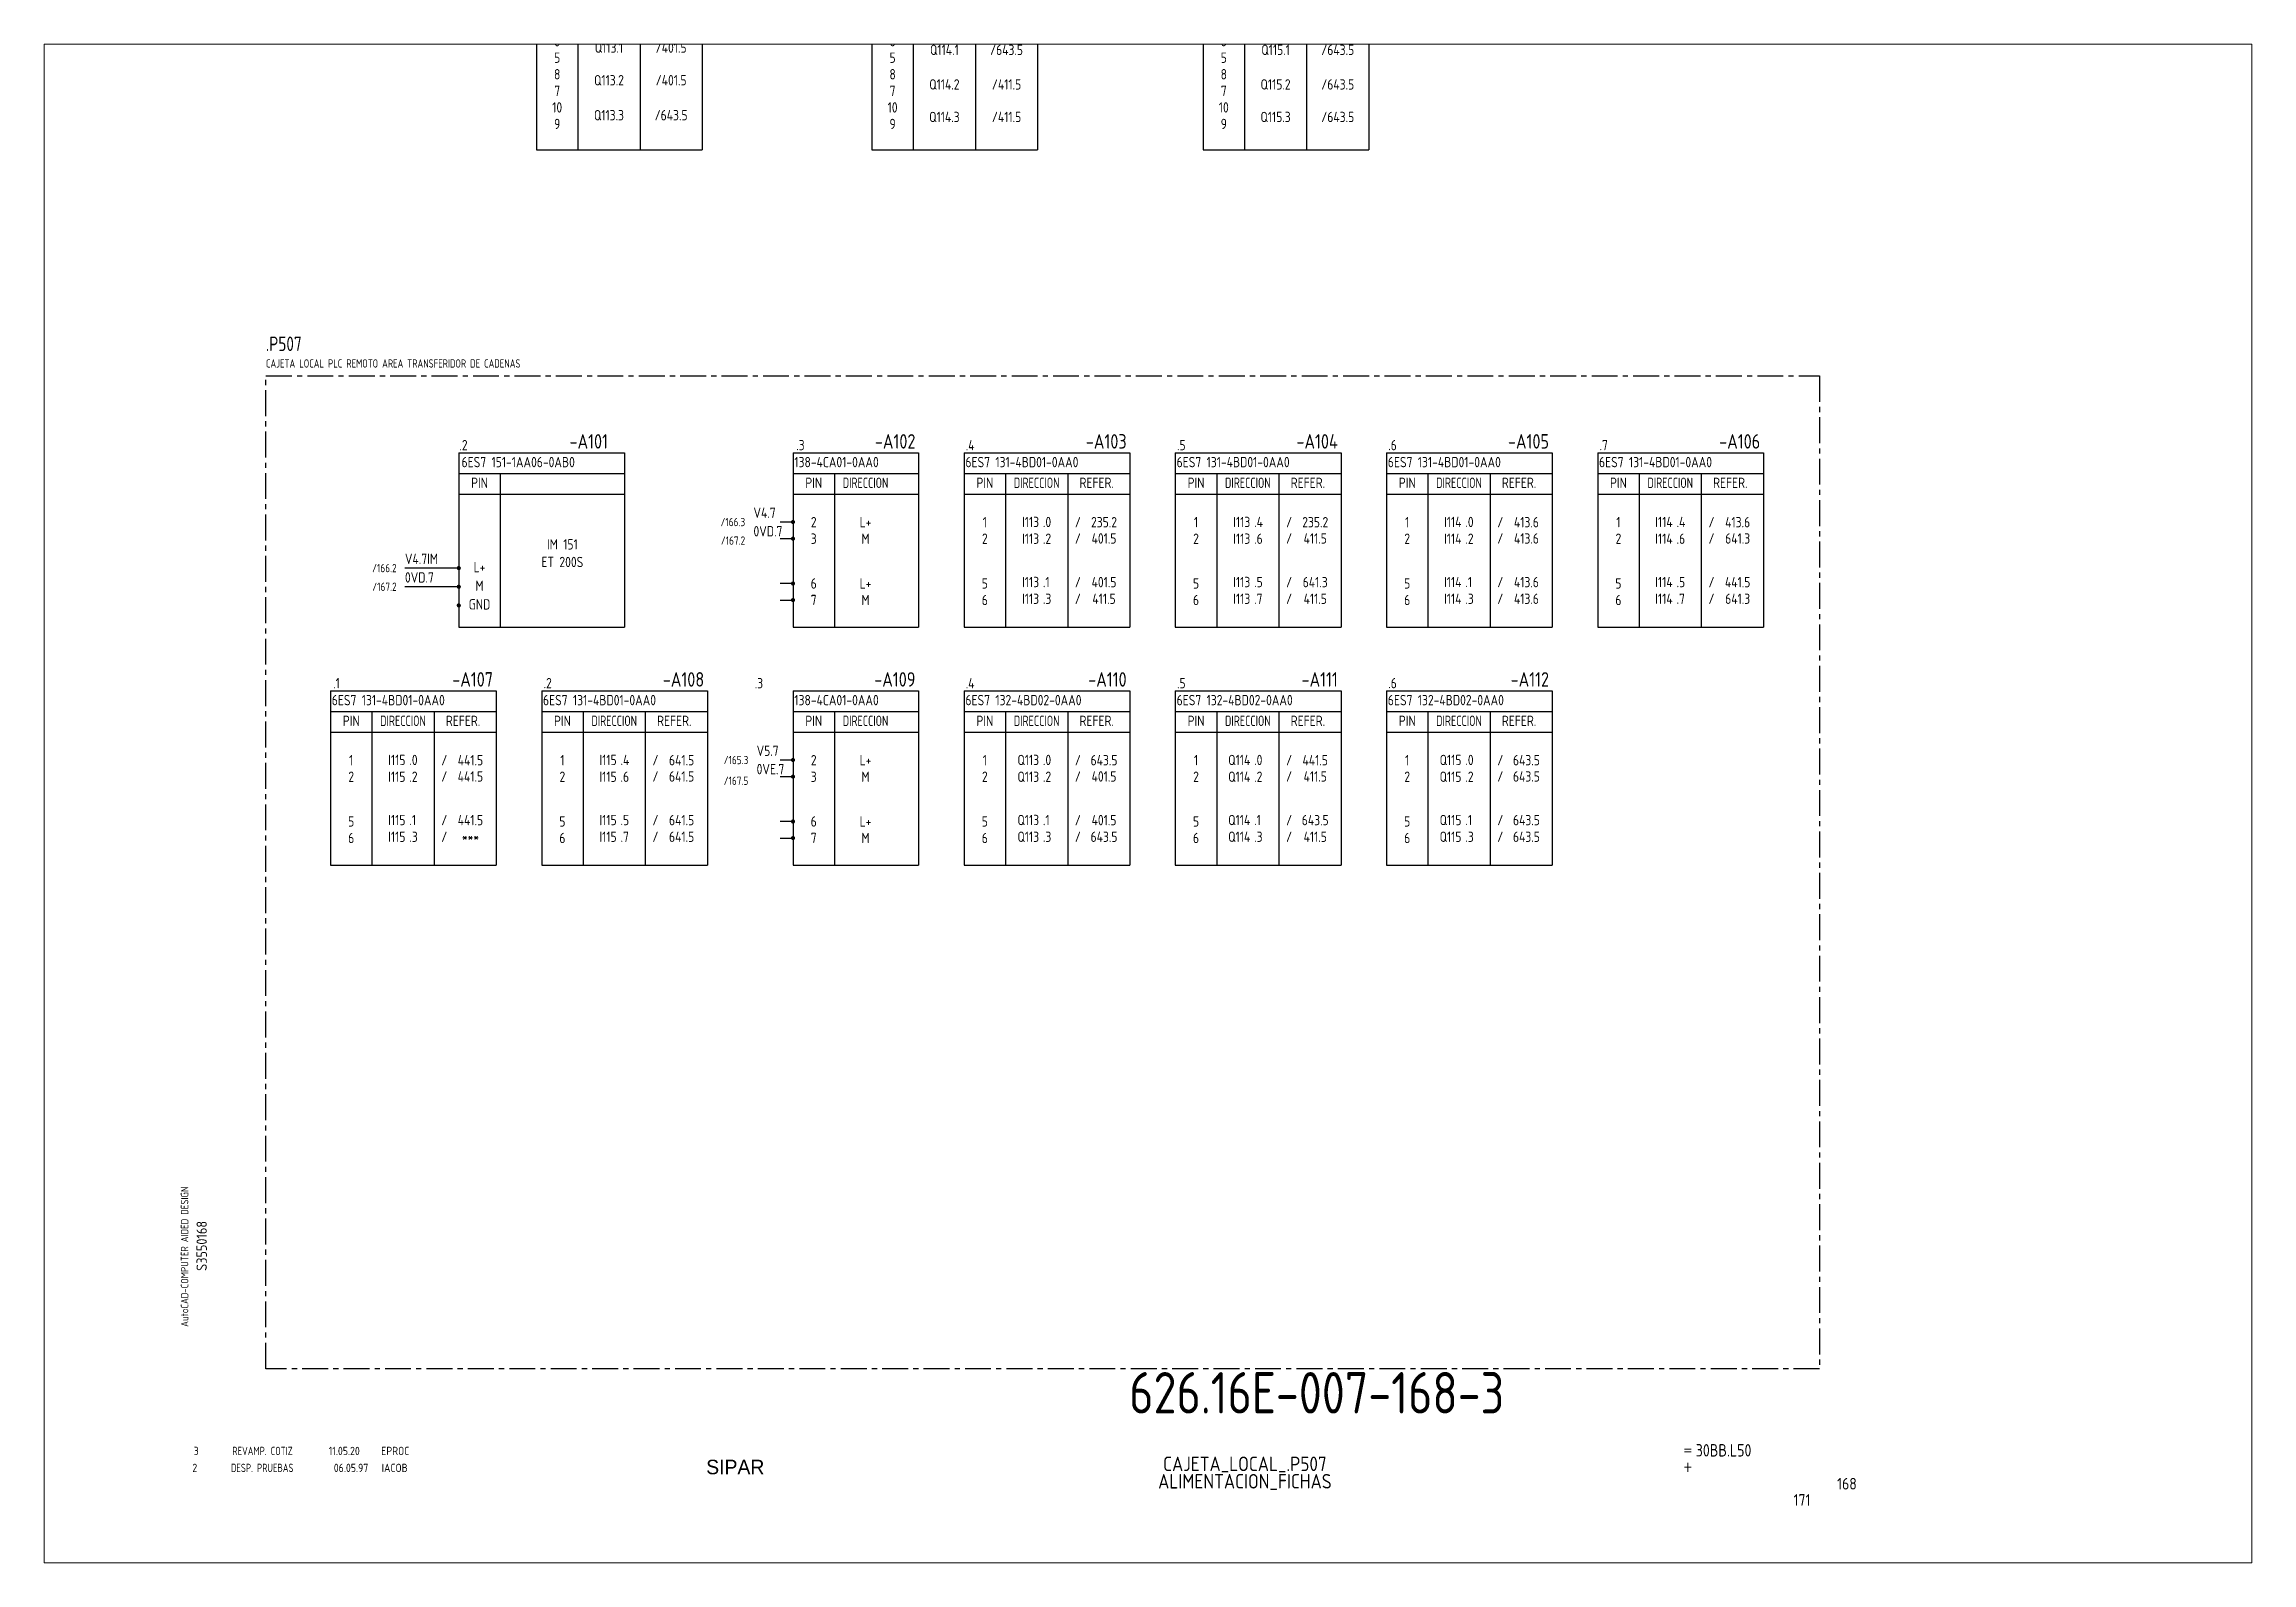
# Paper-space layout 'Presentación1' of a CAD drawing. Extents: x -23 to 510, y -8 to 359.
# The model-space entities are those that its viewports show. They can reach past a viewport. Long polylines and large blocks are cut down to what shows.
import ezdxf
from ezdxf.enums import TextEntityAlignment as Align

# ---------------------------------------------------------------- set-up
doc = ezdxf.new("R2010")
doc.units = 0
doc.header["$LTSCALE"] = 5
doc.header["$MEASUREMENT"] = 0
doc.linetypes.add('CENTER', pattern=[2, 1.25, -0.25, 0.25, -0.25])
doc.layers.get('0').update_dxf_attribs({"linetype": 'CONTINUOUS'})
doc.layers.add('CART', color=7, linetype='CONTINUOUS')
doc.styles.add('DIN', font='DIN.shx', dxfattribs={"width": 0.85})
doc.styles.add('ISO', font='DIN', dxfattribs={"width": 0.8})
doc.styles.add('N', font='ROMANS', dxfattribs={"width": 0.85, "height": 3})
doc.styles.add('X', font='UNIV.SHX', dxfattribs={"height": 3.5})

# ---------------------------------------------------------------- blocks, each defined once
blk = doc.blocks.new('BOX')
at = {"color": 3, "style": 'ISO', "width": 0.8}
blk.add_attdef('BOX', (0, 6), '', height=3.5, dxfattribs=at)
at = {"color": 7, "style": 'ISO', "width": 0.8}
blk.add_attdef('DESC', (0, 2), '', height=2, dxfattribs=at)
blk = doc.blocks.new('REV2')
at = {"color": 3, "style": 'DIN'}
for s, width, p in [('2', 0.9, (12.45, 13.79)), ('DESP. PRUEBAS', 0.8, (21.76, 13.79)), ('06.05.97', 0.9, (46.59, 13.79)), ('IACOB', 0.9, (58.16, 13.79))]:
    blk.add_text(s, height=2, dxfattribs=dict(at, width=width)).set_placement(p)

msp = doc.modelspace()

# ---------------------------------------------------------------- linework, layer by layer
at = {"color": 3}
for p, q in [((809.21, 396.02), (809.21, 333.02)), ((849.21, 396.02), (849.21, 333.02)), ((890.17, 396.02), (890.17, 333.02)), ((930.17, 396.02), (930.17, 333.02)), ((970.11, 396.02), (970.11, 333.02)), ((1010.11, 396.02), (1010.11, 333.02)), ((819.21, 386.02), (819.21, 333.02)), ((834.21, 386.02), (834.21, 333.02)), ((900.17, 386.02), (900.17, 333.02)), ((915.17, 386.02), (915.17, 333.02)), ((980.11, 386.02), (980.11, 333.02)), ((995.11, 386.02), (995.11, 333.02)), ((809.21, 333.02), (849.21, 333.02)), ((890.17, 333.02), (930.17, 333.02)), ((970.11, 333.02), (1010.11, 333.02)), ((790.46, 259.88), (790.46, 217.75)), ((790.46, 259.88), (830.46, 259.88)), ((830.46, 259.88), (830.46, 217.75)), ((871.13, 259.88), (871.13, 217.75)), ((871.13, 259.88), (901.45, 259.88)), ((901.45, 259.88), (901.45, 217.75)), ((912.43, 259.88), (912.43, 217.75)), ((912.43, 259.88), (952.43, 259.88)), ((952.43, 259.88), (952.43, 217.75)), ((963.41, 259.88), (963.41, 217.75)), ((963.41, 259.88), (1003.41, 259.88)), ((1003.41, 259.88), (1003.41, 217.75)), ((1014.38, 259.88), (1014.38, 217.75)), ((1014.38, 259.88), (1054.38, 259.88)), ((1054.38, 259.88), (1054.38, 217.75)), ((1065.36, 259.88), (1065.36, 217.75)), ((1065.36, 259.88), (1105.36, 259.88)), ((1105.36, 259.88), (1105.36, 217.75)), ((790.46, 254.88), (830.46, 254.88)), ((800.46, 254.88), (800.46, 217.75)), ((871.13, 254.88), (901.45, 254.88)), ((881.13, 254.88), (881.13, 217.75)), ((912.43, 254.88), (952.43, 254.88)), ((922.43, 254.88), (922.43, 217.75)), ((937.43, 254.88), (937.43, 217.75)), ((963.41, 254.88), (1003.41, 254.88)), ((973.41, 254.88), (973.41, 217.75)), ((988.41, 254.88), (988.41, 217.75)), ((1014.38, 254.88), (1054.38, 254.88)), ((1024.38, 254.88), (1024.38, 217.75)), ((1039.38, 254.88), (1039.38, 217.75)), ((1065.36, 254.88), (1105.36, 254.88)), ((1075.36, 254.88), (1075.36, 217.75)), ((1090.36, 254.88), (1090.36, 217.75)), ((790.46, 249.88), (830.46, 249.88)), ((871.13, 249.88), (901.45, 249.88)), ((912.43, 249.88), (952.43, 249.88)), ((963.41, 249.88), (1003.41, 249.88)), ((1014.38, 249.88), (1054.38, 249.88)), ((1065.36, 249.88), (1105.36, 249.88)), ((790.46, 217.75), (830.46, 217.75)), ((871.13, 217.75), (901.45, 217.75)), ((912.43, 217.75), (952.43, 217.75)), ((963.41, 217.75), (1003.41, 217.75)), ((1014.38, 217.75), (1054.38, 217.75)), ((1065.36, 217.75), (1105.36, 217.75)), ((759.49, 202.41), (759.49, 160.28)), ((759.49, 202.41), (799.49, 202.41)), ((759.49, 197.41), (799.49, 197.41)), ((769.49, 197.41), (769.49, 160.28)), ((784.49, 197.41), (784.49, 160.28)), ((799.49, 202.41), (799.49, 160.28)), ((810.47, 202.41), (810.47, 160.28)), ((810.47, 202.41), (850.47, 202.41)), ((810.47, 197.41), (850.47, 197.41)), ((820.47, 197.41), (820.47, 160.28)), ((835.47, 197.41), (835.47, 160.28)), ((850.47, 202.41), (850.47, 160.28)), ((871.13, 202.41), (871.13, 160.28)), ((871.13, 202.41), (901.45, 202.41)), ((871.13, 197.41), (901.45, 197.41)), ((881.13, 197.41), (881.13, 160.28)), ((901.45, 202.41), (901.45, 160.28)), ((912.43, 202.41), (952.43, 202.41)), ((912.43, 202.41), (912.43, 160.28)), ((912.43, 197.41), (952.43, 197.41)), ((922.43, 197.41), (922.43, 160.28)), ((937.43, 197.41), (937.43, 160.28)), ((952.43, 202.41), (952.43, 160.28)), ((963.41, 202.41), (1003.41, 202.41)), ((963.41, 202.41), (963.41, 160.28)), ((963.41, 197.41), (1003.41, 197.41)), ((973.41, 197.41), (973.41, 160.28)), ((988.41, 197.41), (988.41, 160.28)), ((1003.41, 202.41), (1003.41, 160.28)), ((1014.38, 202.41), (1054.38, 202.41)), ((1014.38, 202.41), (1014.38, 160.28)), ((1014.38, 197.41), (1054.38, 197.41)), ((1024.38, 197.41), (1024.38, 160.28)), ((1039.38, 197.41), (1039.38, 160.28)), ((1054.38, 202.41), (1054.38, 160.28)), ((759.49, 192.41), (799.49, 192.41)), ((810.47, 192.41), (850.47, 192.41)), ((871.13, 192.41), (901.45, 192.41)), ((912.43, 192.41), (952.43, 192.41)), ((963.41, 192.41), (1003.41, 192.41)), ((1014.38, 192.41), (1054.38, 192.41)), ((759.49, 160.28), (799.49, 160.28)), ((810.47, 160.28), (850.47, 160.28)), ((871.13, 160.28), (901.45, 160.28)), ((912.43, 160.28), (952.43, 160.28)), ((963.41, 160.28), (1003.41, 160.28)), ((1014.38, 160.28), (1054.38, 160.28))]:
    msp.add_line(p, q, dxfattribs=at)
for p, q in [((871.13, 243.15), (868.01, 243.15)), ((868.01, 239.15), (871.13, 239.15)), ((790.46, 232.03), (777.46, 232.03)), ((790.46, 227.53), (777.46, 227.53)), ((871.13, 228.31), (868.01, 228.31)), ((868.01, 224.31), (871.13, 224.31)), ((871.13, 185.69), (868.01, 185.69)), ((868.01, 181.69), (871.13, 181.69)), ((871.13, 170.85), (868.01, 170.85)), ((868.01, 166.85), (871.13, 166.85))]:
    msp.add_line(p, q)
at = {"color": 3, "linetype": 'CENTER'}
msp.add_lwpolyline([(743.91, 38.73), (743.91, 278.44), (1118.91, 278.44), (1118.91, 38.73)], close=True, dxfattribs=at)
at = {"linetype": 'Continuous', "const_width": 0.5}
for points in [[(870.88, 243.15, 1), (871.38, 243.15, 1)], [(870.88, 239.15, 1), (871.38, 239.15, 1)], [(790.21, 232.03, 1), (790.71, 232.03, 1)], [(790.21, 227.53, 1), (790.71, 227.53, 1)], [(870.88, 228.31, 1), (871.38, 228.31, 1)], [(870.88, 224.31, 1), (871.38, 224.31, 1)], [(790.21, 223.03, 1), (790.71, 223.03, 1)], [(870.88, 185.69, 1), (871.38, 185.69, 1)], [(870.88, 181.69, 1), (871.38, 181.69, 1)], [(870.88, 170.85, 1), (871.38, 170.85, 1)], [(870.88, 166.85, 1), (871.38, 166.85, 1)]]:
    msp.add_lwpolyline(points, format="xyb", close=True, dxfattribs=at)

# ---------------------------------------------------------------- block references
msp.add_blockref('BOX', (743.91, 278.44)).add_auto_attribs({'BOX': '.P507', 'DESC': 'CAJETA LOCAL PLC REMOTO AREA TRANSFERIDOR DE CADENAS'})
at = {"linetype": 'Continuous'}
msp.add_blockref('REV2', (713.7, 0), dxfattribs=at)

# ---------------------------------------------------------------- texts
at = {"style": 'DIN', "width": 0.85}
for s, p in [('6', (814.21, 358.02)), ('Q113.1', (826.71, 356.45)), ('/401.5', (841.71, 356.45)), ('6', (895.17, 358.02)), ('Q114.1', (907.67, 355.91)), ('/643.5', (922.67, 355.91)), ('6', (975.11, 358.02)), ('Q115.1', (987.61, 355.91)), ('/643.5', (1002.61, 355.91)), ('5', (814.21, 354.02)), ('8', (814.21, 350.02)), ('5', (895.17, 354.02)), ('8', (895.17, 350.02)), ('5', (975.11, 354.02)), ('8', (975.11, 350.02)), ('7', (814.21, 346.02)), ('Q113.2', (826.71, 348.58)), ('/401.5', (841.71, 348.58)), ('7', (895.17, 346.02)), ('Q114.2', (907.67, 347.57)), ('/411.5', (922.67, 347.57)), ('7', (975.11, 346.02)), ('Q115.2', (987.61, 347.57)), ('/643.5', (1002.61, 347.57)), ('10', (814.21, 342.02)), ('Q113.3', (826.71, 340.14)), ('/643.5', (841.71, 340.14)), ('10', (895.17, 342.02)), ('Q114.3', (907.67, 339.71)), ('/411.5', (922.67, 339.71)), ('10', (975.11, 342.02)), ('Q115.3', (987.61, 339.71)), ('/643.5', (1002.61, 339.71)), ('9', (814.21, 338.02)), ('9', (895.17, 338.02)), ('9', (975.11, 338.02)), ('.2', (791.6, 260.48)), ('.3', (872.92, 260.48)), ('.4', (913.88, 260.48)), ('.5', (964.86, 260.48)), ('.6', (1015.84, 260.48)), ('.7', (1066.81, 260.48)), ('PIN', (795.46, 251.38)), ('PIN', (876.13, 251.38)), ('PIN', (917.43, 251.38)), ('REFER.', (944.43, 251.38)), ('PIN', (968.41, 251.38)), ('REFER.', (995.41, 251.38)), ('PIN', (1019.38, 251.38)), ('REFER.', (1046.38, 251.38)), ('PIN', (1070.36, 251.38)), ('REFER.', (1097.36, 251.38)), ('3', (876.13, 237.88)), ('2', (876.13, 241.88)), ('L+', (888.63, 241.88)), ('M', (888.63, 237.88)), ('2', (917.43, 237.88)), ('1', (917.43, 241.88)), ('/', (939.89, 241.87)), ('/', (939.89, 237.94)), ('235.2', (946.2, 241.87)), ('401.5', (946.2, 237.94)), ('2', (968.41, 237.88)), ('1', (968.41, 241.88)), ('/', (990.87, 241.87)), ('/', (990.87, 237.94)), ('235.2', (997.18, 241.87)), ('411.5', (997.18, 237.94)), ('2', (1019.38, 237.88)), ('1', (1019.38, 241.88)), ('/', (1041.85, 241.87)), ('/', (1041.85, 237.94)), ('413.6', (1048.16, 241.87)), ('413.6', (1048.16, 237.94)), ('2', (1070.36, 237.88)), ('1', (1070.36, 241.88)), ('/', (1092.83, 241.87)), ('/', (1092.83, 237.94)), ('413.6', (1099.14, 241.87)), ('641.3', (1099.14, 237.94)), ('ET 200S', (815.46, 232.26)), ('IM 151', (815.46, 236.52)), ('L+', (795.46, 231.03)), ('6', (876.13, 227.08)), ('L+', (888.63, 227.08)), ('5', (917.43, 227.08)), ('/', (939.89, 227.4)), ('401.5', (946.2, 227.4)), ('5', (968.41, 227.08)), ('/', (990.87, 227.4)), ('641.3', (997.18, 227.4)), ('5', (1019.38, 227.08)), ('/', (1041.85, 227.4)), ('413.6', (1048.16, 227.4)), ('5', (1070.36, 227.08)), ('/', (1092.83, 227.4)), ('441.5', (1099.14, 227.4)), ('GND', (795.46, 222.03)), ('M', (795.46, 226.53)), ('7', (876.13, 223.08)), ('M', (888.63, 223.08)), ('6', (917.43, 223.08)), ('/', (939.89, 223.38)), ('411.5', (946.2, 223.38)), ('6', (968.41, 223.08)), ('/', (990.87, 223.38)), ('411.5', (997.18, 223.38)), ('6', (1019.38, 223.08)), ('/', (1041.85, 223.38)), ('413.6', (1048.16, 223.38)), ('6', (1070.36, 223.08)), ('/', (1092.83, 223.38)), ('641.3', (1099.14, 223.38)), ('.1', (760.94, 203.01)), ('.2', (811.92, 203.01)), ('.3', (862.9, 203.01)), ('.4', (913.88, 203.01)), ('.5', (964.86, 203.01)), ('.6', (1015.84, 203.01)), ('PIN', (764.49, 193.91)), ('REFER.', (791.49, 193.91)), ('PIN', (815.47, 193.91)), ('REFER.', (842.47, 193.91)), ('PIN', (876.13, 193.91)), ('PIN', (917.43, 193.91)), ('REFER.', (944.43, 193.91)), ('PIN', (968.41, 193.91)), ('REFER.', (995.41, 193.91)), ('PIN', (1019.38, 193.91)), ('REFER.', (1046.38, 193.91)), ('1', (764.49, 184.41)), ('/', (786.96, 184.41)), ('441.5', (793.27, 184.41)), ('1', (815.47, 184.41)), ('/', (837.93, 184.41)), ('641.5', (844.24, 184.41)), ('2', (876.13, 184.41)), ('L+', (888.63, 184.41)), ('1', (917.43, 184.41)), ('/', (939.89, 184.41)), ('643.5', (946.2, 184.41)), ('1', (968.41, 184.41)), ('/', (990.87, 184.41)), ('441.5', (997.18, 184.41)), ('1', (1019.38, 184.41)), ('/', (1041.85, 184.41)), ('643.5', (1048.16, 184.41)), ('2', (764.49, 180.41)), ('/', (786.96, 180.48)), ('441.5', (793.27, 180.48)), ('2', (815.47, 180.41)), ('/', (837.93, 180.48)), ('641.5', (844.24, 180.48)), ('3', (876.13, 180.41)), ('M', (888.63, 180.41)), ('2', (917.43, 180.41)), ('/', (939.89, 180.48)), ('401.5', (946.2, 180.48)), ('2', (968.41, 180.41)), ('/', (990.87, 180.48)), ('411.5', (997.18, 180.48)), ('2', (1019.38, 180.41)), ('/', (1041.85, 180.48)), ('643.5', (1048.16, 180.48)), ('5', (764.49, 169.62)), ('/', (786.96, 169.94)), ('441.5', (793.27, 169.94)), ('5', (815.47, 169.62)), ('/', (837.93, 169.94)), ('641.5', (844.24, 169.94)), ('6', (876.13, 169.62)), ('L+', (888.63, 169.62)), ('5', (917.43, 169.62)), ('/', (939.89, 169.94)), ('401.5', (946.2, 169.94)), ('5', (968.41, 169.62)), ('/', (990.87, 169.94)), ('643.5', (997.18, 169.94)), ('5', (1019.38, 169.62)), ('/', (1041.85, 169.94)), ('643.5', (1048.16, 169.94)), ('6', (764.49, 165.62)), ('/', (786.96, 165.92)), ('***', (793.27, 165.92)), ('6', (815.47, 165.62)), ('/', (837.93, 165.92)), ('641.5', (844.24, 165.92)), ('7', (876.13, 165.62)), ('M', (888.63, 165.62)), ('6', (917.43, 165.62)), ('/', (939.89, 165.92)), ('643.5', (946.2, 165.92)), ('6', (968.41, 165.62)), ('/', (990.87, 165.92)), ('411.5', (997.18, 165.92)), ('6', (1019.38, 165.62)), ('/', (1041.85, 165.92)), ('643.5', (1048.16, 165.92))]:
    msp.add_text(s, height=2.5, dxfattribs=at).set_placement(p, align=Align.CENTER)
at = {"color": 3, "style": 'DIN', "width": 0.85}
for s, p in [('-A101', (826.46, 260.88)), ('-A102', (900.68, 260.88)), ('-A103', (951.66, 260.88)), ('-A104', (1002.63, 260.88)), ('-A105', (1053.61, 260.88)), ('-A106', (1104.59, 260.88)), ('-A107', (798.72, 203.41)), ('-A108', (849.7, 203.41)), ('-A109', (900.68, 203.41)), ('-A110', (951.66, 203.41)), ('-A111', (1002.63, 203.41)), ('-A112', (1053.61, 203.41))]:
    msp.add_text(s, height=3.5, dxfattribs=at).set_placement(p, align=Align.RIGHT)
at = {"style": 'DIN', "width": 0.85}
for s, p in [('6ES7 151-1AA06-0AB0', (791.13, 256.38)), ('138-4CA01-0AA0', (871.46, 256.38)), ('6ES7 131-4BD01-0AA0', (912.75, 256.38)), ('6ES7 131-4BD01-0AA0', (963.73, 256.38)), ('6ES7 131-4BD01-0AA0', (1014.71, 256.38)), ('6ES7 131-4BD01-0AA0', (1065.68, 256.38)), ('V4.7', (861.59, 244.15)), ('0VD.7', (861.59, 239.68)), ('.0', (931.46, 241.92)), ('.2', (931.46, 237.88)), ('.4', (982.44, 241.92)), ('.6', (982.44, 237.88)), ('.0', (1033.42, 241.92)), ('.2', (1033.42, 237.88)), ('.4', (1084.4, 241.92)), ('.6', (1084.4, 237.88)), ('V4.7IM', (777.46, 233.03)), ('0VD.7', (777.46, 228.53)), ('.1', (931.46, 227.42)), ('.5', (982.44, 227.42)), ('.1', (1033.42, 227.42)), ('.5', (1084.4, 227.42)), ('.3', (931.46, 223.38)), ('.7', (982.44, 223.38)), ('.3', (1033.42, 223.38)), ('.7', (1084.4, 223.38)), ('6ES7 131-4BD01-0AA0', (759.81, 198.91)), ('6ES7 131-4BD01-0AA0', (810.79, 198.91)), ('138-4CA01-0AA0', (871.46, 198.91)), ('6ES7 132-4BD02-0AA0', (912.75, 198.91)), ('6ES7 132-4BD02-0AA0', (963.73, 198.91)), ('6ES7 132-4BD02-0AA0', (1014.71, 198.91)), ('.0', (778.53, 184.46)), ('.4', (829.5, 184.46)), ('V5.7', (862.35, 186.69)), ('.0', (931.46, 184.46)), ('.0', (982.44, 184.46)), ('.0', (1033.42, 184.46)), ('.2', (778.53, 180.41)), ('.6', (829.5, 180.41)), ('0VE.7', (862.35, 182.24)), ('.2', (931.46, 180.41)), ('.2', (982.44, 180.41)), ('.2', (1033.42, 180.41)), ('.1', (778.53, 169.96)), ('.5', (829.5, 169.96)), ('.1', (931.46, 169.96)), ('.1', (982.44, 169.96)), ('.1', (1033.42, 169.96)), ('.3', (778.53, 165.92)), ('.7', (829.5, 165.92)), ('.3', (931.46, 165.92)), ('.3', (982.44, 165.92)), ('.3', (1033.42, 165.92))]:
    msp.add_text(s, height=2.5, dxfattribs=at).set_placement(p)
at = {"style": 'DIN', "width": 0.596129}
for p, p2 in [((883.13, 251.38), (894.13, 251.38)), ((924.43, 251.38), (935.43, 251.38)), ((975.41, 251.38), (986.41, 251.38)), ((1026.38, 251.38), (1037.38, 251.38)), ((1077.36, 251.38), (1088.36, 251.38)), ((771.49, 193.91), (782.49, 193.91)), ((822.47, 193.91), (833.47, 193.91)), ((883.13, 193.91), (894.13, 193.91)), ((924.43, 193.91), (935.43, 193.91)), ((975.41, 193.91), (986.41, 193.91)), ((1026.38, 193.91), (1037.38, 193.91))]:
    msp.add_text('DIRECCION', height=2.5, dxfattribs=at).set_placement(p, p2, align=Align.FIT)
at = {"style": 'DIN', "width": 0.85}
for s, height, p in [('/166.3', 2, (859.59, 242.15)), ('I113', 2.5, (930.53, 241.92)), ('I113', 2.5, (930.53, 237.88)), ('I113', 2.5, (981.5, 241.92)), ('I113', 2.5, (981.5, 237.88)), ('I114', 2.5, (1032.48, 241.92)), ('I114', 2.5, (1032.48, 237.88)), ('I114', 2.5, (1083.46, 241.92)), ('I114', 2.5, (1083.46, 237.88)), ('/167.2', 2, (859.59, 237.68)), ('/166.2', 2, (775.46, 231.03)), ('I113', 2.5, (930.53, 227.42)), ('I113', 2.5, (981.5, 227.42)), ('I114', 2.5, (1032.48, 227.42)), ('I114', 2.5, (1083.46, 227.42)), ('/167.2', 2, (775.46, 226.53)), ('I113', 2.5, (930.53, 223.38)), ('I113', 2.5, (981.5, 223.38)), ('I114', 2.5, (1032.48, 223.38)), ('I114', 2.5, (1083.46, 223.38)), ('I115', 2.5, (777.59, 184.46)), ('I115', 2.5, (828.57, 184.46)), ('/165.3', 2, (860.35, 184.69)), ('Q113', 2.5, (930.53, 184.46)), ('Q114', 2.5, (981.5, 184.46)), ('Q115', 2.5, (1032.48, 184.46)), ('I115', 2.5, (777.59, 180.41)), ('I115', 2.5, (828.57, 180.41)), ('/167.5', 2, (860.35, 179.69)), ('Q113', 2.5, (930.53, 180.41)), ('Q114', 2.5, (981.5, 180.41)), ('Q115', 2.5, (1032.48, 180.41)), ('I115', 2.5, (777.59, 169.96)), ('I115', 2.5, (828.57, 169.96)), ('Q113', 2.5, (930.53, 169.96)), ('Q114', 2.5, (981.5, 169.96)), ('Q115', 2.5, (1032.48, 169.96)), ('I115', 2.5, (777.59, 165.92)), ('I115', 2.5, (828.57, 165.92)), ('Q113', 2.5, (930.53, 165.92)), ('Q114', 2.5, (981.5, 165.92)), ('Q115', 2.5, (1032.48, 165.92))]:
    msp.add_text(s, height=height, dxfattribs=at).set_placement(p, align=Align.RIGHT)
at = {"color": 3, "style": 'DIN'}
for s, width, p in [('3', 0.9, (726.48, 17.88)), ('REVAMP. COTIZ', 0.8, (735.79, 17.88)), ('11.05.20', 0.9, (759.06, 17.88)), ('EPROC', 0.9, (771.74, 17.88))]:
    msp.add_text(s, height=2, dxfattribs=dict(at, width=width)).set_placement(p)
at = {"color": 2, "insert": (952.28, 37.92), "char_height": 10, "width": 111.0411, "attachment_point": 1, "style": 'DIN'}
msp.add_mtext('626.16E-007-168-3', dxfattribs=at)
at = {"layer": 'CART', "color": 1, "style": 'DIN', "width": 0.9}
msp.add_text('AutoCAD-COMPUTER AIDED DESIGN', height=1.8, rotation=90, dxfattribs=at).set_placement((725.17, 48.84))
at = {"layer": 'CART', "color": 3, "style": 'N', "width": 0.85}
for s, p in [('=', (1085.94, 17.91)), ('+', (1085.94, 13.87))]:
    msp.add_text(s, height=2.5, dxfattribs=at).set_placement(p)
at = {"layer": 'CART', "color": 3, "style": 'DIN', "width": 0.9, "flags": 1}
msp.add_attdef('S3550168', text='', height=2.5, rotation=90, dxfattribs=at).set_placement((729.65, 68.38), align=Align.CENTER)
at = {"layer": 'CART', "color": 6, "style": 'X', "flags": 1}
msp.add_attdef('SIPAR', text='', height=3.5, dxfattribs=at).set_placement((857.2, 15), align=Align.MIDDLE)
at = {"layer": 'CART', "color": 2, "style": 'DIN', "width": 0.9, "flags": 1}
for tag, p in [('CAJETA_LOCAL_.P507', (980.2, 15.6)), ('ALIMENTACION_FICHAS', (980.2, 11.39))]:
    msp.add_attdef(tag, text='', height=3.5, dxfattribs=at).set_placement(p, align=Align.MIDDLE)
at = {"layer": 'CART', "color": 3, "style": 'DIN', "width": 0.85}
msp.add_attdef('30BB.L50', text='', height=3, dxfattribs=at).set_placement((1089.03, 16.63), align=Align.BOTTOM_LEFT)
at = {"layer": 'CART', "color": 2, "style": 'DIN', "width": 0.9, "flags": 1}
msp.add_attdef('168', text='', height=2.8, dxfattribs=at).set_placement((1127.9, 9.56), align=Align.RIGHT)
at = {"layer": 'CART', "color": 7, "style": 'DIN', "width": 0.9, "flags": 1}
msp.add_attdef('171', (1112.63, 5.65), '', height=2.8, dxfattribs=at)

psp = doc.layouts.new('Presentación1')

# ---------------------------------------------------------------- viewports
at = {"layer": '0', "linetype": 'Continuous'}
psp.add_viewport(center=(243.13, 175.21), size=(532.87, 366.6864), view_center_point=(956.82, 175.2), view_height=366.6863, dxfattribs=at)

doc.saveas('drawing.dxf')
